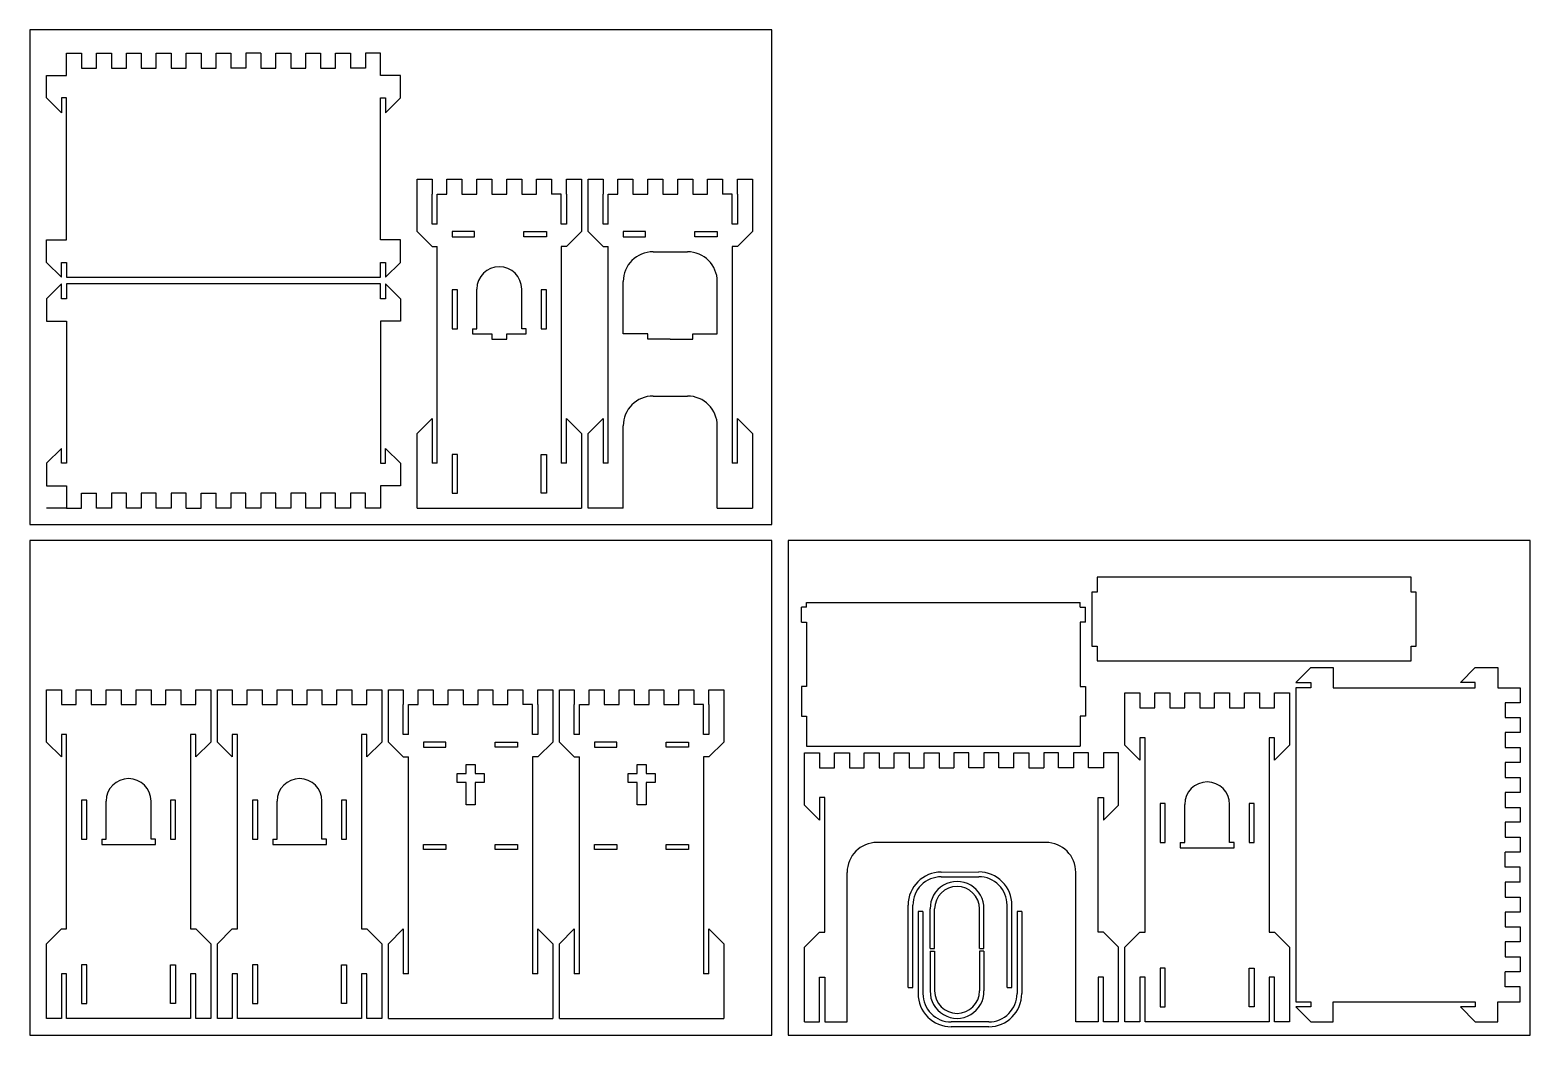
# Model space of a CAD drawing. Header units: millimetres. Extents: x 0 to 1380, y 0 to 1070.
# Drawn here: x 10 to 917, y 460 to 1070 of the extents above; entities that cross this region are included whole.
import ezdxf

# ---------------------------------------------------------------- set-up
doc = ezdxf.new("R2010")
doc.units = ezdxf.units.MM
doc.layers.get('0').update_dxf_attribs({"color": 1})
doc.layers.add('Marco', color=5, linetype='Continuous')

msp = doc.modelspace()

# ---------------------------------------------------------------- linework, layer by layer
for p, q in [((32.24, 1055.49), (41.3, 1055.49)), ((32.24, 1041.89), (32.24, 1055.49)), ((41.3, 1055.49), (41.3, 1046.42)), ((50.37, 1046.42), (50.37, 1055.49)), ((50.37, 1055.49), (59.44, 1055.49)), ((59.44, 1055.49), (59.44, 1046.42)), ((68.5, 1046.42), (68.5, 1055.49)), ((68.5, 1055.49), (77.57, 1055.49)), ((77.57, 1055.49), (77.57, 1046.42)), ((86.63, 1046.42), (86.63, 1055.49)), ((86.63, 1055.49), (95.7, 1055.49)), ((95.7, 1055.49), (95.7, 1046.42)), ((104.76, 1046.42), (104.76, 1055.49)), ((104.76, 1055.49), (113.83, 1055.49)), ((113.83, 1055.49), (113.83, 1046.42)), ((122.9, 1046.42), (122.9, 1055.49)), ((122.9, 1055.49), (131.96, 1055.49)), ((131.96, 1055.49), (131.96, 1046.42)), ((141.03, 1055.49), (141.03, 1046.42)), ((150.09, 1055.49), (141.03, 1055.49)), ((150.09, 1055.49), (150.09, 1046.42)), ((159.16, 1046.42), (159.16, 1055.49)), ((159.16, 1055.49), (168.22, 1055.49)), ((168.22, 1055.49), (168.22, 1046.42)), ((177.29, 1046.42), (177.29, 1055.49)), ((177.29, 1055.49), (186.36, 1055.49)), ((186.36, 1055.49), (186.36, 1046.42)), ((195.42, 1046.42), (195.42, 1055.49)), ((195.42, 1055.49), (204.49, 1055.49)), ((204.49, 1055.49), (204.49, 1046.42)), ((222.62, 1055.49), (213.55, 1055.49)), ((213.55, 1055.49), (213.55, 1046.42)), ((222.62, 1041.89), (222.62, 1055.49)), ((41.3, 1046.42), (50.37, 1046.42)), ((59.44, 1046.42), (68.5, 1046.42)), ((77.57, 1046.42), (86.63, 1046.42)), ((95.7, 1046.42), (104.76, 1046.42)), ((113.83, 1046.42), (122.9, 1046.42)), ((141.03, 1046.42), (131.96, 1046.42)), ((150.09, 1046.42), (159.16, 1046.42)), ((168.22, 1046.42), (177.29, 1046.42)), ((186.36, 1046.42), (195.42, 1046.42)), ((213.55, 1046.42), (204.49, 1046.42)), ((20, 1028.29), (20, 1041.89)), ((20, 1041.89), (32.24, 1041.89)), ((234.86, 1041.89), (222.62, 1041.89)), ((234.86, 1028.29), (234.86, 1041.89)), ((20, 1028.29), (29.07, 1019.22)), ((32.24, 1028.29), (29.07, 1028.29)), ((29.07, 1028.29), (29.07, 1019.22)), ((32.24, 942.17), (32.24, 1028.29)), ((222.62, 942.17), (222.62, 1028.29)), ((222.62, 1028.29), (225.79, 1028.29)), ((225.79, 1028.29), (225.79, 1019.22)), ((234.86, 1028.29), (225.79, 1019.22)), ((244.86, 947.23), (244.86, 978.96)), ((244.86, 978.96), (253.92, 978.96)), ((253.92, 978.96), (253.92, 969.9)), ((262.99, 969.9), (262.99, 978.96)), ((262.99, 978.96), (272.05, 978.96)), ((272.05, 978.96), (272.05, 969.9)), ((281.12, 969.9), (281.12, 978.96)), ((281.12, 978.96), (290.19, 978.96)), ((290.19, 978.96), (290.19, 969.9)), ((299.25, 969.9), (299.25, 978.96)), ((299.25, 978.96), (308.32, 978.96)), ((308.32, 978.96), (308.32, 969.9)), ((317.38, 969.9), (317.38, 978.96)), ((317.38, 978.96), (326.45, 978.96)), ((326.45, 978.96), (326.45, 969.9)), ((335.51, 969.9), (335.51, 978.96)), ((335.51, 978.96), (344.58, 978.96)), ((344.58, 978.96), (344.58, 947.23)), ((348.58, 947.23), (348.58, 978.96)), ((348.58, 978.96), (357.65, 978.96)), ((357.65, 978.96), (357.65, 969.9)), ((366.71, 969.9), (366.71, 978.96)), ((366.71, 978.96), (375.78, 978.96)), ((375.78, 978.96), (375.78, 969.9)), ((384.84, 969.9), (384.84, 978.96)), ((384.84, 978.96), (393.91, 978.96)), ((393.91, 978.96), (393.91, 969.9)), ((402.97, 969.9), (402.97, 978.96)), ((402.97, 978.96), (412.04, 978.96)), ((412.04, 978.96), (412.04, 969.9)), ((421.11, 969.9), (421.11, 978.96)), ((421.11, 978.96), (430.17, 978.96)), ((430.17, 978.96), (430.17, 969.9)), ((439.24, 969.9), (439.24, 978.96)), ((439.24, 978.96), (448.3, 978.96)), ((448.3, 978.96), (448.3, 947.23)), ((253.92, 951.76), (253.92, 969.9)), ((257.1, 951.76), (257.1, 969.9)), ((257.1, 969.9), (262.99, 969.9)), ((272.05, 969.9), (281.12, 969.9)), ((290.19, 969.9), (299.25, 969.9)), ((308.32, 969.9), (317.38, 969.9)), ((332.34, 969.9), (326.45, 969.9)), ((332.34, 951.76), (332.34, 969.9)), ((335.51, 969.9), (335.51, 951.76)), ((357.65, 951.76), (357.65, 969.9)), ((360.82, 951.76), (360.82, 969.9)), ((360.82, 969.9), (366.71, 969.9)), ((375.78, 969.9), (384.84, 969.9)), ((393.91, 969.9), (402.97, 969.9)), ((412.04, 969.9), (421.11, 969.9)), ((436.06, 969.9), (430.17, 969.9)), ((436.06, 951.76), (436.06, 969.9)), ((439.24, 969.9), (439.24, 951.76)), ((244.86, 947.23), (253.92, 938.17)), ((257.1, 951.76), (253.92, 951.76)), ((266.16, 947.23), (266.16, 944.06)), ((279.76, 947.23), (266.16, 947.23)), ((266.16, 944.06), (279.76, 944.06)), ((279.76, 944.06), (279.76, 947.23)), ((309.68, 944.06), (309.68, 947.23)), ((309.68, 947.23), (323.28, 947.23)), ((323.28, 944.06), (309.68, 944.06)), ((323.28, 947.23), (323.28, 944.06)), ((335.51, 951.76), (332.34, 951.76)), ((344.58, 947.23), (335.51, 938.17)), ((348.58, 947.23), (357.65, 938.17)), ((360.82, 951.76), (357.65, 951.76)), ((369.88, 947.23), (369.88, 944.06)), ((383.48, 947.23), (369.88, 947.23)), ((369.88, 944.06), (383.48, 944.06)), ((383.48, 944.06), (383.48, 947.23)), ((413.4, 944.06), (413.4, 947.23)), ((413.4, 947.23), (427, 947.23)), ((427, 944.06), (413.4, 944.06)), ((427, 947.23), (427, 944.06)), ((439.24, 951.76), (436.06, 951.76)), ((448.3, 947.23), (439.24, 938.17)), ((20, 928.57), (20, 942.17)), ((20, 942.17), (32.24, 942.17)), ((234.86, 942.17), (222.62, 942.17)), ((234.86, 928.57), (234.86, 942.17)), ((253.92, 938.17), (257.1, 938.17)), ((257.1, 806.71), (257.1, 938.17)), ((335.51, 938.17), (332.34, 938.17)), ((332.34, 938.17), (332.34, 806.71)), ((357.65, 938.17), (360.82, 938.17)), ((360.82, 806.71), (360.82, 938.17)), ((388.02, 934.99), (408.87, 934.99)), ((439.24, 938.17), (436.06, 938.17)), ((436.06, 938.17), (436.06, 806.71)), ((20, 928.57), (29.07, 919.5)), ((29.07, 919.5), (29.07, 928.57)), ((29.07, 928.57), (32.24, 928.57)), ((32.24, 928.57), (32.24, 919.5)), ((222.62, 919.5), (222.62, 928.57)), ((222.62, 928.57), (225.79, 928.57)), ((225.79, 928.57), (225.79, 919.5)), ((234.86, 928.57), (225.79, 919.5)), ((32.24, 919.5), (222.62, 919.5)), ((369.88, 885.13), (369.88, 916.86)), ((427, 885.13), (427, 916.86)), ((20, 906.44), (29.07, 915.5)), ((29.07, 906.44), (29.07, 915.5)), ((222.62, 915.5), (32.24, 915.5)), ((32.24, 915.5), (32.24, 906.44)), ((222.62, 906.44), (222.62, 915.5)), ((234.86, 906.44), (225.79, 915.5)), ((225.79, 915.5), (225.79, 906.44)), ((269.33, 911.87), (266.16, 911.87)), ((266.16, 911.87), (266.16, 888.3)), ((269.33, 888.3), (269.33, 911.87)), ((281.12, 888.31), (281.12, 912.33)), ((308.32, 888.31), (308.32, 912.33)), ((323.28, 911.87), (320.1, 911.87)), ((320.1, 911.87), (320.1, 888.3)), ((323.28, 888.3), (323.28, 911.87)), ((20, 906.44), (20, 892.84)), ((32.24, 906.44), (29.07, 906.44)), ((225.79, 906.44), (222.62, 906.44)), ((234.86, 906.44), (234.86, 892.84)), ((20, 892.84), (32.24, 892.84)), ((32.24, 892.84), (32.24, 806.71)), ((234.86, 892.84), (222.62, 892.84)), ((222.62, 892.84), (222.62, 806.71)), ((266.16, 888.3), (269.33, 888.3)), ((278.4, 888.31), (278.4, 885.13)), ((278.4, 888.31), (281.12, 888.31)), ((278.4, 885.13), (290.19, 885.13)), ((290.19, 885.13), (290.19, 881.96)), ((290.19, 881.96), (299.25, 881.96)), ((299.25, 885.13), (311.04, 885.13)), ((299.25, 881.96), (299.25, 885.13)), ((311.04, 888.31), (308.32, 888.31)), ((311.04, 885.13), (311.04, 888.31)), ((320.1, 888.3), (323.28, 888.3)), ((384.84, 885.13), (369.88, 885.13)), ((384.84, 881.96), (384.84, 885.13)), ((398.44, 881.96), (384.84, 881.96)), ((398.44, 881.96), (412.04, 881.96)), ((412.04, 881.96), (412.04, 885.13)), ((412.04, 885.13), (427, 885.13)), ((388.02, 847.51), (408.87, 847.51)), ((253.92, 833.91), (244.86, 824.84)), ((253.92, 833.91), (253.92, 806.71)), ((335.51, 806.71), (335.51, 833.91)), ((335.51, 833.91), (344.58, 824.84)), ((357.65, 833.91), (348.58, 824.84)), ((357.65, 833.91), (357.65, 806.71)), ((369.88, 779.52), (369.88, 829.38)), ((427, 779.52), (427, 829.38)), ((439.24, 806.71), (439.24, 833.91)), ((439.24, 833.91), (448.3, 824.84)), ((244.86, 779.52), (244.86, 824.84)), ((344.58, 824.84), (344.58, 779.52)), ((348.58, 779.52), (348.58, 824.84)), ((448.3, 824.84), (448.3, 779.52)), ((20, 806.71), (29.07, 815.78)), ((29.07, 806.71), (29.07, 815.78)), ((225.79, 806.71), (225.79, 815.78)), ((234.86, 806.71), (225.79, 815.78)), ((269.33, 812.15), (266.16, 812.15)), ((266.16, 812.15), (266.16, 806.71)), ((269.33, 788.58), (269.33, 812.15)), ((320.1, 788.58), (320.1, 812.15)), ((320.1, 812.15), (323.28, 812.15)), ((323.28, 812.15), (323.28, 806.71)), ((20, 806.71), (20, 793.11)), ((32.24, 806.71), (29.07, 806.71)), ((222.62, 806.71), (225.79, 806.71)), ((234.86, 806.71), (234.86, 793.11)), ((257.1, 806.71), (253.92, 806.71)), ((266.16, 806.71), (266.16, 788.58)), ((323.28, 806.71), (323.28, 788.58)), ((335.51, 806.71), (332.34, 806.71)), ((360.82, 806.71), (357.65, 806.71)), ((439.24, 806.71), (436.06, 806.71)), ((20, 793.11), (32.24, 793.11)), ((32.24, 793.11), (32.24, 779.52)), ((234.86, 793.11), (222.62, 793.11)), ((222.62, 793.11), (222.62, 779.52)), ((41.3, 779.52), (41.3, 788.58)), ((41.3, 788.58), (50.37, 788.58)), ((50.37, 779.52), (50.37, 788.58)), ((68.5, 788.58), (59.44, 788.58)), ((59.44, 788.58), (59.44, 779.52)), ((68.5, 779.52), (68.5, 788.58)), ((86.63, 788.58), (77.57, 788.58)), ((77.57, 788.58), (77.57, 779.52)), ((86.63, 779.52), (86.63, 788.58)), ((104.76, 788.58), (95.7, 788.58)), ((95.7, 788.58), (95.7, 779.52)), ((104.76, 779.52), (104.76, 788.58)), ((113.83, 779.52), (113.83, 788.58)), ((113.83, 788.58), (122.9, 788.58)), ((122.9, 779.52), (122.9, 788.58)), ((141.03, 788.58), (131.96, 788.58)), ((131.96, 788.58), (131.96, 779.52)), ((141.03, 779.52), (141.03, 788.58)), ((159.16, 788.58), (150.09, 788.58)), ((150.09, 788.58), (150.09, 779.52)), ((159.16, 779.52), (159.16, 788.58)), ((177.29, 788.58), (168.22, 788.58)), ((168.22, 788.58), (168.22, 779.52)), ((177.29, 779.52), (177.29, 788.58)), ((195.42, 788.58), (186.36, 788.58)), ((186.36, 788.58), (186.36, 779.52)), ((195.42, 779.52), (195.42, 788.58)), ((213.55, 788.58), (204.49, 788.58)), ((204.49, 788.58), (204.49, 779.52)), ((213.55, 779.52), (213.55, 788.58)), ((266.16, 788.58), (269.33, 788.58)), ((323.28, 788.58), (320.1, 788.58)), ((32.24, 779.52), (41.3, 779.52)), ((59.44, 779.52), (50.37, 779.52)), ((77.57, 779.52), (68.5, 779.52)), ((95.7, 779.52), (86.63, 779.52)), ((104.76, 779.52), (113.83, 779.52)), ((131.96, 779.52), (122.9, 779.52)), ((150.09, 779.52), (141.03, 779.52)), ((168.22, 779.52), (159.16, 779.52)), ((186.36, 779.52), (177.29, 779.52)), ((204.49, 779.52), (195.42, 779.52)), ((222.62, 779.52), (213.55, 779.52)), ((244.86, 779.52), (344.58, 779.52)), ((369.88, 779.52), (348.58, 779.52)), ((427, 779.52), (448.3, 779.52)), ((847.8, 737.63), (657.42, 737.63)), ((657.42, 737.63), (657.42, 728.56)), ((847.8, 728.56), (847.8, 737.63)), ((657.42, 728.56), (654.25, 728.56)), ((654.25, 728.56), (654.25, 695.92)), ((850.97, 728.56), (847.8, 728.56)), ((850.97, 695.92), (850.97, 728.56)), ((481.17, 719.49), (478, 719.49)), ((478, 710.43), (478, 719.49)), ((481.17, 719.49), (481.17, 722.31)), ((481.17, 722.31), (647.08, 722.31)), ((647.08, 719.49), (647.08, 722.31)), ((647.08, 719.49), (650.25, 719.49)), ((650.25, 710.43), (650.25, 719.49)), ((478, 710.43), (481.17, 710.43)), ((481.17, 710.43), (481.17, 671.45)), ((650.25, 710.43), (647.08, 710.43)), ((647.08, 710.43), (647.08, 671.45)), ((654.25, 695.92), (657.42, 695.92)), ((657.42, 695.92), (657.42, 686.86)), ((847.8, 686.86), (847.8, 695.92)), ((847.8, 695.92), (850.97, 695.92)), ((657.42, 686.86), (847.8, 686.86)), ((787.07, 682.86), (778.01, 673.79)), ((787.07, 682.86), (800.67, 682.86)), ((800.67, 682.86), (800.67, 670.62)), ((886.8, 682.86), (877.73, 673.79)), ((886.8, 682.86), (900.4, 682.86)), ((900.4, 682.86), (900.4, 670.62)), ((478, 671.45), (478, 653.31)), ((481.17, 671.45), (478, 671.45)), ((647.08, 671.45), (650.25, 671.45)), ((650.25, 671.45), (650.25, 653.31)), ((778.01, 673.79), (787.07, 673.79)), ((787.07, 673.79), (787.07, 670.62)), ((886.8, 673.79), (877.73, 673.79)), ((886.8, 670.62), (886.8, 673.79)), ((20, 637.72), (20, 669.45)), ((20, 669.45), (29.07, 669.45)), ((29.07, 669.45), (29.07, 660.38)), ((38.13, 660.38), (38.13, 669.45)), ((38.13, 669.45), (47.2, 669.45)), ((47.2, 669.45), (47.2, 660.38)), ((56.26, 660.38), (56.26, 669.45)), ((56.26, 669.45), (65.33, 669.45)), ((65.33, 669.45), (65.33, 660.38)), ((74.39, 660.38), (74.39, 669.45)), ((74.39, 669.45), (83.46, 669.45)), ((83.46, 669.45), (83.46, 660.38)), ((92.53, 660.38), (92.53, 669.45)), ((92.53, 669.45), (101.59, 669.45)), ((101.59, 669.45), (101.59, 660.38)), ((110.66, 660.38), (110.66, 669.45)), ((110.66, 669.45), (119.72, 669.45)), ((119.72, 669.45), (119.72, 637.72)), ((123.72, 637.72), (123.72, 669.45)), ((123.72, 669.45), (132.79, 669.45)), ((132.79, 669.45), (132.79, 660.38)), ((141.85, 660.38), (141.85, 669.45)), ((141.85, 669.45), (150.92, 669.45)), ((150.92, 669.45), (150.92, 660.38)), ((159.99, 660.38), (159.99, 669.45)), ((159.99, 669.45), (169.05, 669.45)), ((169.05, 669.45), (169.05, 660.38)), ((178.12, 660.38), (178.12, 669.45)), ((178.12, 669.45), (187.18, 669.45)), ((187.18, 669.45), (187.18, 660.38)), ((196.25, 660.38), (196.25, 669.45)), ((196.25, 669.45), (205.31, 669.45)), ((205.31, 669.45), (205.31, 660.38)), ((214.38, 660.38), (214.38, 669.45)), ((214.38, 669.45), (223.45, 669.45)), ((223.45, 669.45), (223.45, 637.72)), ((227.45, 637.72), (227.45, 669.45)), ((227.45, 669.45), (236.51, 669.45)), ((236.51, 669.45), (236.51, 660.38)), ((245.58, 660.38), (245.58, 669.45)), ((245.58, 669.45), (254.64, 669.45)), ((254.64, 669.45), (254.64, 660.38)), ((263.71, 660.38), (263.71, 669.45)), ((263.71, 669.45), (272.77, 669.45)), ((272.77, 669.45), (272.77, 660.38)), ((281.84, 660.38), (281.84, 669.45)), ((281.84, 669.45), (290.91, 669.45)), ((290.91, 669.45), (290.91, 660.38)), ((299.97, 660.38), (299.97, 669.45)), ((299.97, 669.45), (309.04, 669.45)), ((309.04, 669.45), (309.04, 660.38)), ((318.1, 660.38), (318.1, 669.45)), ((318.1, 669.45), (327.17, 669.45)), ((327.17, 669.45), (327.17, 637.72)), ((331.17, 637.72), (331.17, 669.45)), ((331.17, 669.45), (340.23, 669.45)), ((340.23, 669.45), (340.23, 660.38)), ((349.3, 660.38), (349.3, 669.45)), ((349.3, 669.45), (358.37, 669.45)), ((358.37, 669.45), (358.37, 660.38)), ((367.43, 660.38), (367.43, 669.45)), ((367.43, 669.45), (376.5, 669.45)), ((376.5, 669.45), (376.5, 660.38)), ((385.56, 660.38), (385.56, 669.45)), ((385.56, 669.45), (394.63, 669.45)), ((394.63, 669.45), (394.63, 660.38)), ((403.69, 660.38), (403.69, 669.45)), ((403.69, 669.45), (412.76, 669.45)), ((412.76, 669.45), (412.76, 660.38)), ((421.83, 660.38), (421.83, 669.45)), ((421.83, 669.45), (430.89, 669.45)), ((430.89, 669.45), (430.89, 637.72)), ((674.29, 635.72), (674.29, 667.45)), ((674.29, 667.45), (683.35, 667.45)), ((683.35, 667.45), (683.35, 658.38)), ((692.42, 658.38), (692.42, 667.45)), ((692.42, 667.45), (701.48, 667.45)), ((701.48, 667.45), (701.48, 658.38)), ((710.55, 658.38), (710.55, 667.45)), ((710.55, 667.45), (719.62, 667.45)), ((719.62, 667.45), (719.62, 658.38)), ((728.68, 658.38), (728.68, 667.45)), ((728.68, 667.45), (737.75, 667.45)), ((737.75, 667.45), (737.75, 658.38)), ((746.81, 658.38), (746.81, 667.45)), ((746.81, 667.45), (755.88, 667.45)), ((755.88, 667.45), (755.88, 658.38)), ((764.94, 658.38), (764.94, 667.45)), ((764.94, 667.45), (774.01, 667.45)), ((774.01, 667.45), (774.01, 635.72)), ((787.07, 670.62), (778.01, 670.62)), ((778.01, 670.62), (778.01, 480.24)), ((800.67, 670.62), (886.8, 670.62)), ((900.4, 670.62), (913.99, 670.62)), ((913.99, 670.62), (913.99, 661.55)), ((29.07, 660.38), (38.13, 660.38)), ((47.2, 660.38), (56.26, 660.38)), ((65.33, 660.38), (74.39, 660.38)), ((83.46, 660.38), (92.53, 660.38)), ((101.59, 660.38), (110.66, 660.38)), ((132.79, 660.38), (141.85, 660.38)), ((150.92, 660.38), (159.99, 660.38)), ((169.05, 660.38), (178.12, 660.38)), ((187.18, 660.38), (196.25, 660.38)), ((205.31, 660.38), (214.38, 660.38)), ((236.51, 642.25), (236.51, 660.38)), ((239.68, 642.25), (239.68, 660.38)), ((239.68, 660.38), (245.58, 660.38)), ((254.64, 660.38), (263.71, 660.38)), ((272.77, 660.38), (281.84, 660.38)), ((290.91, 660.38), (299.97, 660.38)), ((314.93, 660.38), (309.04, 660.38)), ((314.93, 642.25), (314.93, 660.38)), ((318.1, 660.38), (318.1, 642.25)), ((340.23, 642.25), (340.23, 660.38)), ((343.41, 642.25), (343.41, 660.38)), ((343.41, 660.38), (349.3, 660.38)), ((358.37, 660.38), (367.43, 660.38)), ((376.5, 660.38), (385.56, 660.38)), ((394.63, 660.38), (403.69, 660.38)), ((418.65, 660.38), (412.76, 660.38)), ((418.65, 642.25), (418.65, 660.38)), ((421.83, 660.38), (421.83, 642.25)), ((478, 653.31), (481.17, 653.31)), ((481.17, 653.31), (481.17, 635.18)), ((650.25, 653.31), (647.08, 653.31)), ((647.08, 653.31), (647.08, 635.18)), ((683.35, 658.38), (692.42, 658.38)), ((701.48, 658.38), (710.55, 658.38)), ((719.62, 658.38), (728.68, 658.38)), ((737.75, 658.38), (746.81, 658.38)), ((755.88, 658.38), (764.94, 658.38)), ((913.99, 661.55), (904.93, 661.55)), ((904.93, 661.55), (904.93, 652.49)), ((904.93, 652.49), (913.99, 652.49)), ((913.99, 652.49), (913.99, 643.42)), ((20, 637.72), (29.07, 628.65)), ((32.24, 642.25), (29.07, 642.25)), ((29.07, 642.25), (29.07, 628.65)), ((32.24, 524.39), (32.24, 642.25)), ((110.66, 642.25), (107.48, 642.25)), ((107.48, 642.25), (107.48, 524.39)), ((110.66, 628.65), (110.66, 642.25)), ((119.72, 637.72), (110.66, 628.65)), ((123.72, 637.72), (132.79, 628.65)), ((135.96, 642.25), (132.79, 642.25)), ((132.79, 642.25), (132.79, 628.65)), ((135.96, 524.39), (135.96, 642.25)), ((214.38, 642.25), (211.21, 642.25)), ((211.21, 642.25), (211.21, 524.39)), ((214.38, 628.65), (214.38, 642.25)), ((223.45, 637.72), (214.38, 628.65)), ((227.45, 637.72), (236.51, 628.65)), ((239.68, 642.25), (236.51, 642.25)), ((248.75, 637.72), (248.75, 634.54)), ((262.35, 637.72), (248.75, 637.72)), ((262.35, 634.54), (262.35, 637.72)), ((292.27, 634.54), (292.27, 637.72)), ((292.27, 637.72), (305.86, 637.72)), ((305.86, 637.72), (305.86, 634.54)), ((318.1, 642.25), (314.93, 642.25)), ((327.17, 637.72), (318.1, 628.65)), ((331.17, 637.72), (340.23, 628.65)), ((343.41, 642.25), (340.23, 642.25)), ((352.47, 637.72), (352.47, 634.54)), ((366.07, 637.72), (352.47, 637.72)), ((366.07, 634.54), (366.07, 637.72)), ((395.99, 634.54), (395.99, 637.72)), ((395.99, 637.72), (409.59, 637.72)), ((409.59, 637.72), (409.59, 634.54)), ((421.83, 642.25), (418.65, 642.25)), ((430.89, 637.72), (421.83, 628.65)), ((481.17, 635.18), (647.08, 635.18)), ((674.29, 635.72), (683.35, 626.65)), ((686.53, 640.25), (683.35, 640.25)), ((683.35, 640.25), (683.35, 626.65)), ((686.53, 522.39), (686.53, 640.25)), ((764.94, 640.25), (761.77, 640.25)), ((761.77, 640.25), (761.77, 522.39)), ((764.94, 626.65), (764.94, 640.25)), ((774.01, 635.72), (764.94, 626.65)), ((913.99, 643.42), (904.93, 643.42)), ((904.93, 643.42), (904.93, 634.36)), ((236.51, 628.65), (239.68, 628.65)), ((239.68, 497.2), (239.68, 628.65)), ((248.75, 634.54), (262.35, 634.54)), ((305.86, 634.54), (292.27, 634.54)), ((318.1, 628.65), (314.93, 628.65)), ((314.93, 628.65), (314.93, 497.2)), ((340.23, 628.65), (343.41, 628.65)), ((343.41, 497.2), (343.41, 628.65)), ((352.47, 634.54), (366.07, 634.54)), ((409.59, 634.54), (395.99, 634.54)), ((421.83, 628.65), (418.65, 628.65)), ((418.65, 628.65), (418.65, 497.2)), ((479.91, 599.45), (479.91, 631.18)), ((479.91, 631.18), (488.97, 631.18)), ((488.97, 631.18), (488.97, 622.12)), ((498.04, 622.12), (498.04, 631.18)), ((498.04, 631.18), (507.1, 631.18)), ((507.1, 631.18), (507.1, 622.12)), ((516.17, 622.12), (516.17, 631.18)), ((516.17, 631.18), (525.24, 631.18)), ((525.24, 631.18), (525.24, 622.12)), ((534.3, 622.12), (534.3, 631.18)), ((534.3, 631.18), (543.37, 631.18)), ((543.37, 631.18), (543.37, 622.12)), ((552.43, 622.12), (552.43, 631.18)), ((552.43, 631.18), (561.5, 631.18)), ((561.5, 631.18), (561.5, 622.12)), ((579.63, 631.18), (570.56, 631.18)), ((570.56, 631.18), (570.56, 622.12)), ((579.63, 622.12), (579.63, 631.18)), ((597.76, 631.18), (588.7, 631.18)), ((588.7, 631.18), (588.7, 622.12)), ((597.76, 622.12), (597.76, 631.18)), ((606.83, 622.12), (606.83, 631.18)), ((606.83, 631.18), (615.89, 631.18)), ((615.89, 631.18), (615.89, 622.12)), ((634.02, 631.18), (624.96, 631.18)), ((624.96, 631.18), (624.96, 622.12)), ((634.02, 622.12), (634.02, 631.18)), ((652.16, 631.18), (643.09, 631.18)), ((643.09, 631.18), (643.09, 622.12)), ((652.16, 622.12), (652.16, 631.18)), ((670.29, 631.18), (661.22, 631.18)), ((661.22, 631.18), (661.22, 622.12)), ((670.29, 599.45), (670.29, 631.18)), ((904.93, 634.36), (913.99, 634.36)), ((913.99, 634.36), (913.99, 625.29)), ((269.15, 613.24), (269.15, 618.68)), ((269.15, 618.68), (274.59, 618.68)), ((274.59, 618.68), (274.59, 624.12)), ((274.59, 624.12), (277.31, 624.12)), ((277.31, 624.12), (280.03, 624.12)), ((280.03, 624.12), (280.03, 618.68)), ((280.03, 618.68), (285.47, 618.68)), ((285.47, 618.68), (285.47, 613.24)), ((372.87, 613.24), (372.87, 618.68)), ((372.87, 618.68), (378.31, 618.68)), ((378.31, 618.68), (378.31, 624.12)), ((378.31, 624.12), (381.03, 624.12)), ((381.03, 624.12), (383.75, 624.12)), ((383.75, 624.12), (383.75, 618.68)), ((383.75, 618.68), (389.19, 618.68)), ((389.19, 618.68), (389.19, 613.24)), ((488.97, 622.12), (498.04, 622.12)), ((507.1, 622.12), (516.17, 622.12)), ((525.24, 622.12), (534.3, 622.12)), ((543.37, 622.12), (552.43, 622.12)), ((561.5, 622.12), (570.56, 622.12)), ((588.7, 622.12), (579.63, 622.12)), ((606.83, 622.12), (597.76, 622.12)), ((615.89, 622.12), (624.96, 622.12)), ((643.09, 622.12), (634.02, 622.12)), ((661.22, 622.12), (652.16, 622.12)), ((913.99, 625.29), (904.93, 625.29)), ((904.93, 625.29), (904.93, 616.22)), ((274.59, 613.24), (269.15, 613.24)), ((274.59, 599.64), (274.59, 613.24)), ((285.47, 613.24), (280.03, 613.24)), ((280.03, 613.24), (280.03, 599.64)), ((378.31, 613.24), (372.87, 613.24)), ((378.31, 599.64), (378.31, 613.24)), ((389.19, 613.24), (383.75, 613.24)), ((383.75, 613.24), (383.75, 599.64)), ((904.93, 616.22), (913.99, 616.22)), ((913.99, 616.22), (913.99, 607.16)), ((44.48, 602.36), (41.3, 602.36)), ((41.3, 602.36), (41.3, 578.79)), ((44.48, 578.79), (44.48, 602.36)), ((56.26, 578.79), (56.26, 601.91)), ((83.46, 578.79), (83.46, 601.91)), ((98.42, 602.36), (95.25, 602.36)), ((95.25, 602.36), (95.25, 578.79)), ((98.42, 578.79), (98.42, 602.36)), ((148.2, 602.36), (145.03, 602.36)), ((145.03, 602.36), (145.03, 578.79)), ((148.2, 578.79), (148.2, 602.36)), ((159.99, 578.79), (159.99, 601.91)), ((187.18, 578.79), (187.18, 601.91)), ((202.14, 602.36), (198.97, 602.36)), ((198.97, 602.36), (198.97, 578.79)), ((202.14, 578.79), (202.14, 602.36)), ((280.03, 599.64), (274.59, 599.64)), ((383.75, 599.64), (378.31, 599.64)), ((488.97, 590.39), (479.91, 599.45)), ((492.15, 603.99), (488.97, 603.99)), ((488.97, 603.99), (488.97, 590.39)), ((492.15, 522.39), (492.15, 603.99)), ((658.05, 522.39), (658.05, 603.99)), ((658.05, 603.99), (661.22, 603.99)), ((661.22, 603.99), (661.22, 590.39)), ((661.22, 590.39), (670.29, 599.45)), ((698.76, 600.36), (695.59, 600.36)), ((695.59, 600.36), (695.59, 576.79)), ((698.76, 576.79), (698.76, 600.36)), ((710.55, 576.79), (710.55, 599.91)), ((737.75, 576.79), (737.75, 599.91)), ((752.7, 600.36), (749.53, 600.36)), ((749.53, 600.36), (749.53, 576.79)), ((752.7, 576.79), (752.7, 600.36)), ((913.99, 607.16), (904.93, 607.16)), ((904.93, 607.16), (904.93, 598.09)), ((904.93, 598.09), (913.99, 598.09)), ((913.99, 598.09), (913.99, 589.03)), ((913.99, 589.03), (904.93, 589.03)), ((904.93, 589.03), (904.93, 579.96)), ((41.3, 578.79), (44.48, 578.79)), ((53.54, 578.79), (53.54, 575.62)), ((53.54, 578.79), (56.26, 578.79)), ((53.54, 575.62), (86.18, 575.62)), ((86.18, 578.79), (83.46, 578.79)), ((86.18, 575.62), (86.18, 578.79)), ((95.25, 578.79), (98.42, 578.79)), ((145.03, 578.79), (148.2, 578.79)), ((157.27, 578.79), (157.27, 575.62)), ((157.27, 578.79), (159.99, 578.79)), ((157.27, 575.62), (189.9, 575.62)), ((189.9, 578.79), (187.18, 578.79)), ((189.9, 575.62), (189.9, 578.79)), ((198.97, 578.79), (202.14, 578.79)), ((248.75, 575.62), (262.35, 575.62)), ((248.75, 572.44), (248.75, 575.62)), ((262.35, 572.44), (248.75, 572.44)), ((262.35, 575.62), (262.35, 572.44)), ((292.27, 575.62), (305.86, 575.62)), ((292.27, 572.44), (292.27, 575.62)), ((305.86, 572.44), (292.27, 572.44)), ((305.86, 575.62), (305.86, 572.44)), ((352.47, 575.62), (366.07, 575.62)), ((352.47, 572.44), (352.47, 575.62)), ((366.07, 572.44), (352.47, 572.44)), ((366.07, 575.62), (366.07, 572.44)), ((395.99, 575.62), (409.59, 575.62)), ((395.99, 572.44), (395.99, 575.62)), ((409.59, 572.44), (395.99, 572.44)), ((409.59, 575.62), (409.59, 572.44)), ((626.32, 576.79), (523.88, 576.79)), ((695.59, 576.79), (698.76, 576.79)), ((707.83, 576.79), (707.83, 573.62)), ((707.83, 576.79), (710.55, 576.79)), ((707.83, 573.62), (740.47, 573.62)), ((740.47, 576.79), (737.75, 576.79)), ((740.47, 573.62), (740.47, 576.79)), ((749.53, 576.79), (752.7, 576.79)), ((904.93, 579.96), (913.99, 579.96)), ((913.99, 579.96), (913.99, 570.9)), ((904.93, 561.83), (904.93, 570.9)), ((913.99, 570.9), (904.93, 570.9)), ((505.74, 468), (505.74, 558.66)), ((562.84, 558.88), (585.58, 558.91)), ((562.84, 555.98), (585.58, 556.01)), ((644.45, 468), (644.45, 558.66)), ((913.99, 561.83), (904.93, 561.83)), ((913.99, 552.76), (913.99, 561.83)), ((913.99, 552.76), (904.93, 552.76)), ((904.93, 552.76), (904.93, 543.7)), ((542.75, 488.93), (542.75, 538.79)), ((545.63, 488.93), (545.63, 538.79)), ((556.11, 512.52), (556.11, 536.54)), ((558.83, 512.52), (558.83, 536.54)), ((586.02, 512.52), (586.02, 536.54)), ((588.74, 512.52), (588.74, 536.54)), ((602.74, 488.93), (602.74, 538.79)), ((605.67, 488.93), (605.67, 538.79)), ((904.93, 543.7), (913.99, 543.7)), ((913.99, 543.7), (913.99, 534.63)), ((548.78, 535.04), (548.78, 485.15)), ((551.71, 535.04), (548.78, 535.04)), ((551.71, 535.04), (551.71, 485.15)), ((608.82, 535.04), (608.82, 485.18)), ((611.7, 535.04), (608.82, 535.04)), ((611.7, 535.04), (611.7, 485.18)), ((913.99, 534.63), (904.93, 534.63)), ((904.93, 534.63), (904.93, 525.57)), ((29.07, 524.39), (20, 515.33)), ((29.07, 524.39), (32.24, 524.39)), ((107.48, 524.39), (110.66, 524.39)), ((110.66, 524.39), (119.72, 515.33)), ((132.79, 524.39), (123.72, 515.33)), ((132.79, 524.39), (135.96, 524.39)), ((211.21, 524.39), (214.38, 524.39)), ((214.38, 524.39), (223.45, 515.33)), ((236.51, 524.39), (227.45, 515.33)), ((236.51, 524.39), (236.51, 497.2)), ((318.1, 497.2), (318.1, 524.39)), ((318.1, 524.39), (327.17, 515.33)), ((340.23, 524.39), (331.17, 515.33)), ((340.23, 524.39), (340.23, 497.2)), ((421.83, 497.2), (421.83, 524.39)), ((421.83, 524.39), (430.89, 515.33)), ((479.91, 513.33), (488.97, 522.39)), ((488.97, 522.39), (492.15, 522.39)), ((661.22, 522.39), (658.05, 522.39)), ((670.29, 513.33), (661.22, 522.39)), ((683.35, 522.39), (674.29, 513.33)), ((683.35, 522.39), (686.53, 522.39)), ((761.77, 522.39), (764.94, 522.39)), ((764.94, 522.39), (774.01, 513.33)), ((904.93, 525.57), (913.99, 525.57)), ((913.99, 525.57), (913.99, 516.5)), ((20, 470), (20, 515.33)), ((119.72, 515.33), (119.72, 470)), ((123.72, 470), (123.72, 515.33)), ((223.45, 515.33), (223.45, 470)), ((227.45, 470), (227.45, 515.33)), ((327.17, 515.33), (327.17, 470)), ((331.17, 470), (331.17, 515.33)), ((430.89, 515.33), (430.89, 470)), ((479.91, 468), (479.91, 513.33)), ((556.11, 512.52), (558.83, 512.52)), ((556.11, 510.79), (556.11, 486.77)), ((556.11, 510.79), (558.83, 510.79)), ((558.83, 510.79), (558.83, 486.77)), ((586.02, 512.52), (588.74, 512.52)), ((588.74, 510.79), (586.02, 510.79)), ((586.02, 510.79), (586.02, 486.77)), ((588.74, 510.79), (588.74, 486.77)), ((670.29, 468), (670.29, 513.33)), ((674.29, 468), (674.29, 513.33)), ((774.01, 513.33), (774.01, 468)), ((913.99, 516.5), (904.93, 516.5)), ((904.93, 516.5), (904.93, 507.44)), ((41.3, 502.64), (41.3, 497.2)), ((44.48, 502.64), (41.3, 502.64)), ((44.48, 479.07), (44.48, 502.64)), ((95.25, 479.07), (95.25, 502.64)), ((95.25, 502.64), (98.42, 502.64)), ((98.42, 502.64), (98.42, 497.2)), ((145.03, 502.64), (145.03, 497.2)), ((148.2, 502.64), (145.03, 502.64)), ((148.2, 479.07), (148.2, 502.64)), ((198.97, 479.07), (198.97, 502.64)), ((198.97, 502.64), (202.14, 502.64)), ((202.14, 502.64), (202.14, 497.2)), ((695.59, 500.64), (695.59, 495.2)), ((698.76, 500.64), (695.59, 500.64)), ((698.76, 477.07), (698.76, 500.64)), ((749.53, 477.07), (749.53, 500.64)), ((749.53, 500.64), (752.7, 500.64)), ((752.7, 500.64), (752.7, 495.2)), ((904.93, 507.44), (913.99, 507.44)), ((913.99, 507.44), (913.99, 498.37)), ((32.24, 497.2), (29.07, 497.2)), ((29.07, 497.2), (29.07, 470)), ((32.24, 470), (32.24, 497.2)), ((41.3, 497.2), (41.3, 479.07)), ((98.42, 497.2), (98.42, 479.07)), ((110.66, 497.2), (107.48, 497.2)), ((107.48, 497.2), (107.48, 470)), ((110.66, 470), (110.66, 497.2)), ((135.96, 497.2), (132.79, 497.2)), ((132.79, 497.2), (132.79, 470)), ((135.96, 470), (135.96, 497.2)), ((145.03, 497.2), (145.03, 479.07)), ((202.14, 497.2), (202.14, 479.07)), ((214.38, 497.2), (211.21, 497.2)), ((211.21, 497.2), (211.21, 470)), ((214.38, 470), (214.38, 497.2)), ((239.68, 497.2), (236.51, 497.2)), ((318.1, 497.2), (314.93, 497.2)), ((343.41, 497.2), (340.23, 497.2)), ((421.83, 497.2), (418.65, 497.2)), ((488.97, 468), (488.97, 495.2)), ((488.97, 495.2), (492.15, 495.2)), ((492.15, 495.2), (492.15, 468)), ((661.22, 495.2), (658.05, 495.2)), ((658.05, 495.2), (658.05, 468)), ((661.22, 468), (661.22, 495.2)), ((686.53, 495.2), (683.35, 495.2)), ((683.35, 495.2), (683.35, 468)), ((686.53, 468), (686.53, 495.2)), ((695.59, 495.2), (695.59, 477.07)), ((752.7, 495.2), (752.7, 477.07)), ((764.94, 495.2), (761.77, 495.2)), ((761.77, 495.2), (761.77, 468)), ((764.94, 468), (764.94, 495.2)), ((904.93, 489.3), (904.93, 498.37)), ((913.99, 498.37), (904.93, 498.37)), ((542.75, 488.93), (545.63, 488.93)), ((602.74, 488.93), (605.67, 488.93)), ((913.99, 489.3), (904.93, 489.3)), ((913.99, 480.24), (913.99, 489.3)), ((41.3, 479.07), (44.48, 479.07)), ((98.42, 479.07), (95.25, 479.07)), ((145.03, 479.07), (148.2, 479.07)), ((202.14, 479.07), (198.97, 479.07)), ((695.59, 477.07), (698.76, 477.07)), ((752.7, 477.07), (749.53, 477.07)), ((778.01, 480.24), (787.07, 480.24)), ((787.07, 477.07), (778.01, 477.07)), ((787.07, 468), (778.01, 477.07)), ((787.07, 480.24), (787.07, 477.07)), ((800.67, 468), (800.67, 480.24)), ((800.67, 480.24), (886.8, 480.24)), ((886.8, 477.07), (877.73, 477.07)), ((886.8, 468), (877.73, 477.07)), ((886.8, 480.24), (886.8, 477.07)), ((900.4, 480.24), (913.99, 480.24)), ((900.4, 468), (900.4, 480.24)), ((29.07, 470), (20, 470)), ((107.48, 470), (32.24, 470)), ((119.72, 470), (110.66, 470)), ((132.79, 470), (123.72, 470)), ((211.21, 470), (135.96, 470)), ((223.45, 470), (214.38, 470)), ((227.45, 470), (327.17, 470)), ((331.17, 470), (430.89, 470)), ((479.91, 468), (488.97, 468)), ((492.15, 468), (505.74, 468)), ((591.61, 467.99), (568.85, 467.99)), ((591.61, 465.09), (568.85, 465.09)), ((658.05, 468), (644.45, 468)), ((670.29, 468), (661.22, 468)), ((683.35, 468), (674.29, 468)), ((761.77, 468), (686.53, 468)), ((774.01, 468), (764.94, 468)), ((787.07, 468), (800.67, 468)), ((886.8, 468), (900.4, 468))]:
    msp.add_line(p, q)
for centre, radius, start, end in [((388.02, 916.86), 18.13, 90, 180), ((408.87, 916.86), 18.13, 0, 90), ((294.72, 912.33), 13.6, 0, 180), ((388.02, 829.38), 18.13, 90, 180), ((408.87, 829.38), 18.13, 0, 90), ((69.86, 601.91), 13.6, 0, 180), ((173.58, 601.91), 13.6, 0, 180), ((724.15, 599.91), 13.6, 0, 180), ((523.88, 558.66), 18.13, 90, 180), ((626.32, 558.66), 18.13, 0, 90), ((562.87, 538.76), 20.12, 90.08547, 179.91453), ((562.8, 538.81), 17.17, 89.84904, 180.06497), ((585.62, 538.86), 20.05, 359.80681, 90.12654), ((585.62, 538.89), 17.12, 359.69785, 90.13003), ((572.43, 536.84), 16.32, 358.95715, 181.04285), ((572.43, 536.54), 13.6, 0, 180), ((568.79, 485.09), 20.01, 179.83578, 270.16422), ((568.79, 485.07), 17.08, 179.72969, 270.18405), ((572.43, 486.47), 16.32, 178.95715, 1.04285), ((572.43, 486.77), 13.6, 180, 0), ((591.58, 485.21), 20.12, 270.09207, 359.90793), ((591.65, 485.16), 17.17, 269.84904, 0.06497)]:
    msp.add_arc(centre, radius, start, end)
at = {"layer": 'Marco'}
msp.add_line((32.24, 779.52), (20, 779.52), dxfattribs=at)
for points in [[(10, 769.52), (460, 769.52), (460, 1069.52), (10, 1069.52)], [(10, 460), (460, 460), (460, 760), (10, 760)], [(470, 460), (920, 460), (920, 760), (470, 760)]]:
    msp.add_lwpolyline(points, close=True, dxfattribs=at)

doc.saveas('drawing.dxf')
